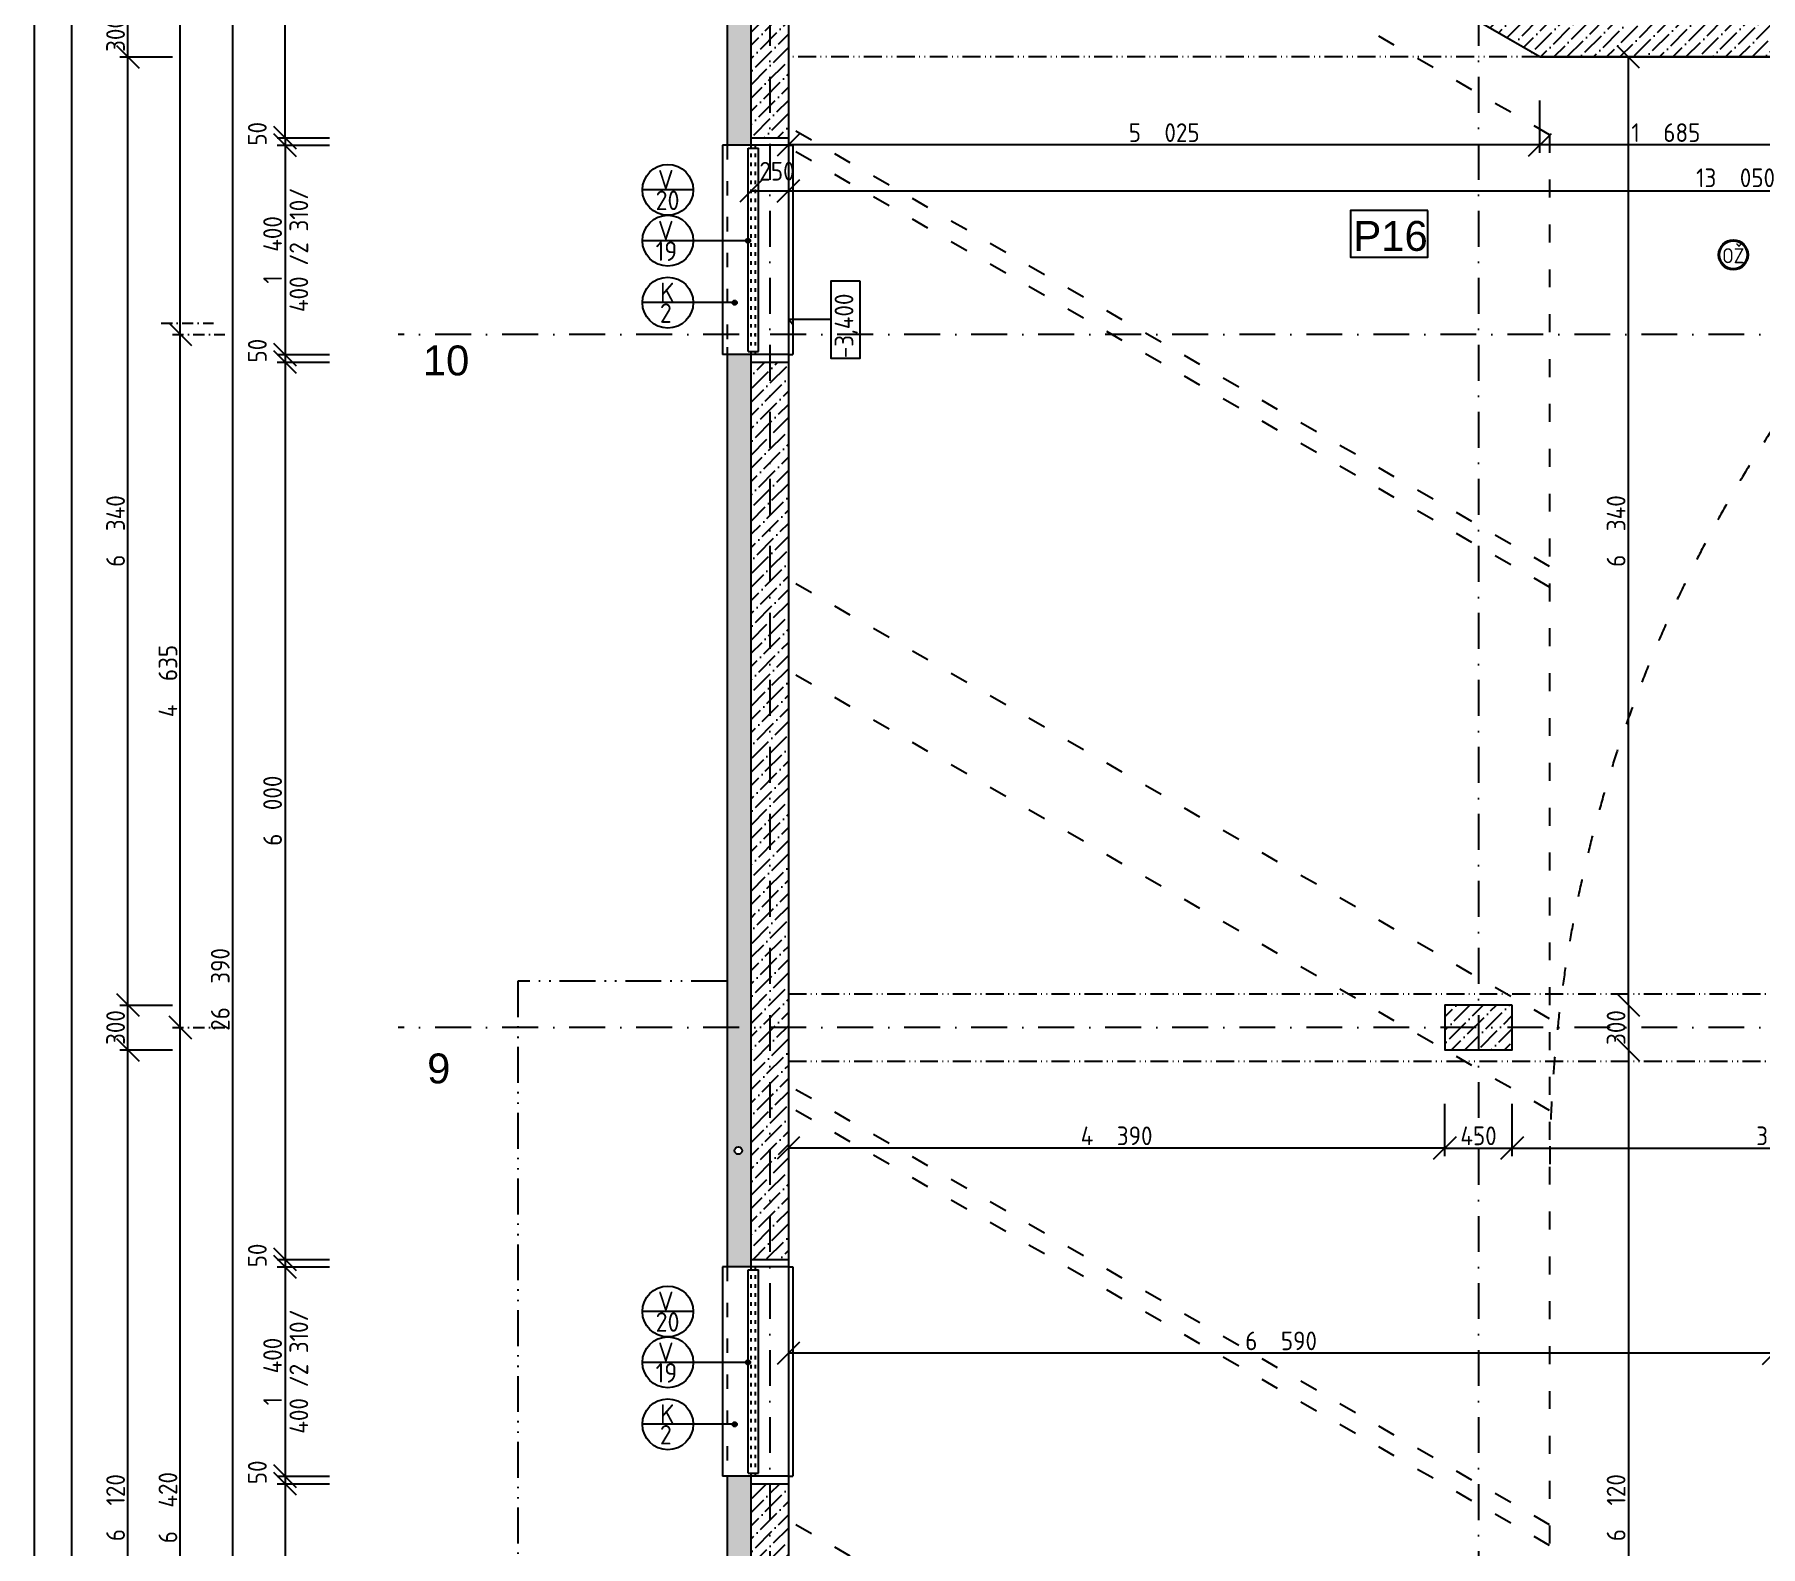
# Model space of a CAD drawing. Extents: x 4511820 to 5180432, y -1526536 to -944957.
# Drawn here: x 5091141 to 5102682, y -1389478 to -1379368 of the extents above; entities that cross this region are included whole.
import ezdxf

# ---------------------------------------------------------------- set-up
doc = ezdxf.new("R2010")
doc.units = 0
doc.header["$MEASUREMENT"] = 0
for name, pattern in [('ACAD_ISO03W100', [30, 12, -18]), ('ACAD_ISO12W100', [22, 12, -3, 0.5, -3, 0.5, -3]), ('BODKOCIARKOVANA_3', [5.6, 3, -1.3, 0, -1.3])]:
    doc.linetypes.add(name, pattern=pattern)
doc.layers.get('0').update_dxf_attribs({"linetype": 'CONTINUOUS'})
doc.layers.get('Defpoints').update_dxf_attribs({"color": 61, "linetype": 'CONTINUOUS'})
for name, color, linetype in [('KÓTY', 4, 'CONTINUOUS'), ('MÚRY', 1, 'CONTINUOUS'), ('OKNÁ', 143, 'CONTINUOUS'), ('osi', 253, 'CONTINUOUS'), ('Plochy', 41, 'CONTINUOUS'), ('POPIS', 7, 'CONTINUOUS'), ('POZEMOK', 7, 'CONTINUOUS'), ('TENKÁ', 7, 'CONTINUOUS'), ('tzb', 153, 'CONTINUOUS'), ('ŠRAFY', 82, 'CONTINUOUS')]:
    doc.layers.add(name, color=color, linetype=linetype)
doc.layers.add('zz-kanal-daždová', color=136, linetype='CONTINUOUS', lineweight=40)
doc.styles.add('styl1', font='arial.ttf')
doc.styles.add('Style-Arial', font='arial.ttf')
doc.styles.add('STYLE1', font='isocp.shx')
doc.dimstyles.new('STANDARD-50', dxfattribs={"dimtxt": 125, "dimasz": 150, "dimexe": 10, "dimexo": 200, "dimgap": 20, "dimtad": 1, "dimdsep": 46, "dimlunit": 6, "dimtxsty": 'STYLE1', "dimblk1": 'OBLIQUE', "dimblk2": 'OBLIQUE', "dimsah": 1, "dimcen": 2.5, "dimse1": 1, "dimse2": 1, "dimadec": 0, "dimazin": 0, "dimtfac": 1, "dimtmove": 1, "dimatfit": 3, "dimldrblk": 'OBLIQUE', "dimfxl": 1, "dimtolj": 1, "dimtzin": 0, "dimarcsym": 0})
pattern_1 = [(45, (584112, 0), (33.1456304, 121.533978), [156.25, -31.25, 0, -31.25])]
pattern_2 = [(0, (9e-09, -175781), (0, 43.3012702), [25, -50]), (120, (9e-09, -175781), (-37.5, -21.6506351), [25, -50]), (60, (25, -175781), (-37.5, 21.6506351), [25, -50])]

# ---------------------------------------------------------------- blocks, each defined once
blk = doc.blocks.new('_OBLIQUE')
at = {"color": 0, "linetype": 'ByBlock'}
blk.add_line((-0.5, -0.5), (0.5, 0.5), dxfattribs=at)
blk = doc.blocks.new('*D13397')
at = {"layer": 'Defpoints', "color": 0}
for p in [(5094532, -1372558), (5092466, -1398948), (5094532, -1398948)]:
    blk.add_point(p, dxfattribs=at)
at = {"layer": 'KÓTY', "color": 0, "lineweight": -2}
blk.add_line((5092466, -1372558), (5092466, -1398948), dxfattribs=at)
at = {"layer": 'KÓTY', "color": 0, "linetype": 'ByBlock', "lineweight": -2, "xscale": 150, "yscale": 150, "zscale": 150}
for p, rotation in [((5092466, -1372558), 90), ((5092466, -1398948), 270)]:
    blk.add_blockref('_OBLIQUE', p, dxfattribs=dict(at, rotation=rotation))
at = {"layer": 'KÓTY', "color": 0, "insert": (5092383, -1385753), "char_height": 125, "attachment_point": 5, "rotation": 90, "style": 'STYLE1'}
blk.add_mtext('\\A1;26ﾠ390', dxfattribs=at)
blk = doc.blocks.new('*D13403')
at = {"layer": 'Defpoints', "color": 0}
for p in [(5091766, -1386158), (5098880, -1386158), (5096312, -1392278)]:
    blk.add_point(p, dxfattribs=at)
at = {"layer": 'KÓTY', "color": 0, "lineweight": -2}
blk.add_line((5091766, -1392278), (5091766, -1386158), dxfattribs=at)
at = {"layer": 'KÓTY', "color": 0, "linetype": 'ByBlock', "lineweight": -2, "xscale": 150, "yscale": 150, "zscale": 150}
for p, rotation in [((5091766, -1386158), 90), ((5091766, -1392278), 270)]:
    blk.add_blockref('_OBLIQUE', p, dxfattribs=dict(at, rotation=rotation))
at = {"layer": 'KÓTY', "color": 0, "insert": (5091683, -1389218), "char_height": 125, "attachment_point": 5, "rotation": 90, "style": 'STYLE1'}
blk.add_mtext('\\A1;6ﾠ120', dxfattribs=at)
blk = doc.blocks.new('*D13404')
at = {"layer": 'Defpoints', "color": 0}
for p in [(5091766, -1385858), (5098880, -1385858), (5098880, -1386158)]:
    blk.add_point(p, dxfattribs=at)
at = {"layer": 'KÓTY', "color": 0, "lineweight": -2}
blk.add_line((5091766, -1386158), (5091766, -1385858), dxfattribs=at)
at = {"layer": 'KÓTY', "color": 0, "linetype": 'ByBlock', "lineweight": -2, "xscale": 150, "yscale": 150, "zscale": 150}
for p, rotation in [((5091766, -1385858), 90), ((5091766, -1386158), 270)]:
    blk.add_blockref('_OBLIQUE', p, dxfattribs=dict(at, rotation=rotation))
at = {"layer": 'KÓTY', "color": 0, "insert": (5091683, -1386008), "char_height": 125, "attachment_point": 5, "rotation": 90, "style": 'STYLE1'}
blk.add_mtext('\\A1;300', dxfattribs=at)
blk = doc.blocks.new('*D13405')
at = {"layer": 'Defpoints', "color": 0}
for p in [(5091766, -1379518), (5097547, -1379518), (5098880, -1385858)]:
    blk.add_point(p, dxfattribs=at)
at = {"layer": 'KÓTY', "color": 0, "lineweight": -2}
blk.add_line((5091766, -1385858), (5091766, -1379518), dxfattribs=at)
at = {"layer": 'KÓTY', "color": 0, "linetype": 'ByBlock', "lineweight": -2, "xscale": 150, "yscale": 150, "zscale": 150}
for p, rotation in [((5091766, -1379518), 90), ((5091766, -1385858), 270)]:
    blk.add_blockref('_OBLIQUE', p, dxfattribs=dict(at, rotation=rotation))
at = {"layer": 'KÓTY', "color": 0, "insert": (5091683, -1382688), "char_height": 125, "attachment_point": 5, "rotation": 90, "style": 'STYLE1'}
blk.add_mtext('\\A1;6ﾠ340', dxfattribs=at)
blk = doc.blocks.new('*D13406')
at = {"layer": 'Defpoints', "color": 0}
for p in [(5091766, -1379218), (5097547, -1379218), (5097547, -1379518)]:
    blk.add_point(p, dxfattribs=at)
at = {"layer": 'KÓTY', "color": 0, "lineweight": -2}
blk.add_line((5091766, -1379518), (5091766, -1379218), dxfattribs=at)
at = {"layer": 'KÓTY', "color": 0, "linetype": 'ByBlock', "lineweight": -2, "xscale": 150, "yscale": 150, "zscale": 150}
for p, rotation in [((5091766, -1379218), 90), ((5091766, -1379518), 270)]:
    blk.add_blockref('_OBLIQUE', p, dxfattribs=dict(at, rotation=rotation))
at = {"layer": 'KÓTY', "color": 0, "insert": (5091683, -1379368), "char_height": 125, "attachment_point": 5, "rotation": 90, "style": 'STYLE1'}
blk.add_mtext('\\A1;300', dxfattribs=at)
blk = doc.blocks.new('*D13407')
at = {"layer": 'Defpoints', "color": 0}
for p in [(5092116, -1386008), (5096057, -1386008), (5096057, -1392428)]:
    blk.add_point(p, dxfattribs=at)
at = {"layer": 'KÓTY', "color": 0, "lineweight": -2}
blk.add_line((5092116, -1392428), (5092116, -1386008), dxfattribs=at)
at = {"layer": 'KÓTY', "color": 0, "linetype": 'ByBlock', "lineweight": -2, "xscale": 150, "yscale": 150, "zscale": 150}
for p, rotation in [((5092116, -1386008), 90), ((5092116, -1392428), 270)]:
    blk.add_blockref('_OBLIQUE', p, dxfattribs=dict(at, rotation=rotation))
at = {"layer": 'KÓTY', "color": 0, "insert": (5092033, -1389218), "char_height": 125, "attachment_point": 5, "rotation": 90, "style": 'STYLE1'}
blk.add_mtext('\\A1;6ﾠ420', dxfattribs=at)
blk = doc.blocks.new('*D13408')
at = {"layer": 'Defpoints', "color": 0}
for p in [(5092116, -1381373), (5096057, -1381373), (5096057, -1386008)]:
    blk.add_point(p, dxfattribs=at)
at = {"layer": 'KÓTY', "color": 0, "lineweight": -2}
blk.add_line((5092116, -1386008), (5092116, -1381373), dxfattribs=at)
at = {"layer": 'KÓTY', "color": 0, "linetype": 'ByBlock', "lineweight": -2, "xscale": 150, "yscale": 150, "zscale": 150}
for p, rotation in [((5092116, -1381373), 90), ((5092116, -1386008), 270)]:
    blk.add_blockref('_OBLIQUE', p, dxfattribs=dict(at, rotation=rotation))
at = {"layer": 'KÓTY', "color": 0, "insert": (5092033, -1383691), "char_height": 125, "attachment_point": 5, "rotation": 90, "style": 'STYLE1'}
blk.add_mtext('\\A1;4ﾠ635', dxfattribs=at)
blk = doc.blocks.new('*D13409')
at = {"layer": 'Defpoints', "color": 0}
for p in [(5092116, -1377423), (5096057, -1377423), (5096057, -1381373)]:
    blk.add_point(p, dxfattribs=at)
at = {"layer": 'KÓTY', "color": 0, "lineweight": -2}
blk.add_line((5092116, -1381373), (5092116, -1377423), dxfattribs=at)
at = {"layer": 'KÓTY', "color": 0, "linetype": 'ByBlock', "lineweight": -2, "xscale": 150, "yscale": 150, "zscale": 150}
for p, rotation in [((5092116, -1377423), 90), ((5092116, -1381373), 270)]:
    blk.add_blockref('_OBLIQUE', p, dxfattribs=dict(at, rotation=rotation))
at = {"layer": 'KÓTY', "color": 0, "insert": (5092007, -1378960), "char_height": 125, "attachment_point": 5, "rotation": 90, "style": 'STYLE1'}
blk.add_mtext('\\A1;3ﾠ950', dxfattribs=at)
blk = doc.blocks.new('*D13419')
at = {"layer": 'Defpoints', "color": 0}
for p in [(5092816, -1380108), (5095932, -1380058), (5095932, -1380108)]:
    blk.add_point(p, dxfattribs=at)
at = {"layer": 'KÓTY', "color": 0, "lineweight": -2}
blk.add_line((5092816, -1380058), (5092816, -1380108), dxfattribs=at)
at = {"layer": 'KÓTY', "color": 0, "linetype": 'ByBlock', "lineweight": -2, "xscale": 150, "yscale": 150, "zscale": 150}
for p, rotation in [((5092816, -1380058), 90), ((5092816, -1380108), 270)]:
    blk.add_blockref('_OBLIQUE', p, dxfattribs=dict(at, rotation=rotation))
at = {"layer": 'KÓTY', "color": 0, "insert": (5092631, -1380032), "char_height": 125, "attachment_point": 5, "rotation": 90, "style": 'STYLE1'}
blk.add_mtext('\\A1;50', dxfattribs=at)
blk = doc.blocks.new('*D13420')
at = {"layer": 'Defpoints', "color": 0}
for p in [(5095932, -1380108), (5092816, -1381508), (5095932, -1381508)]:
    blk.add_point(p, dxfattribs=at)
at = {"layer": 'KÓTY', "color": 0, "lineweight": -2}
blk.add_line((5092816, -1380108), (5092816, -1381508), dxfattribs=at)
at = {"layer": 'KÓTY', "color": 0, "linetype": 'ByBlock', "lineweight": -2, "xscale": 150, "yscale": 150, "zscale": 150}
for p, rotation in [((5092816, -1380108), 90), ((5092816, -1381508), 270)]:
    blk.add_blockref('_OBLIQUE', p, dxfattribs=dict(at, rotation=rotation))
at = {"layer": 'KÓTY', "color": 0, "insert": (5092733, -1380808), "char_height": 125, "attachment_point": 5, "rotation": 90, "style": 'STYLE1'}
blk.add_mtext('\\A1;1ﾠ400', dxfattribs=at)
blk = doc.blocks.new('*D13421')
at = {"layer": 'Defpoints', "color": 0}
for p in [(5095932, -1381508), (5092816, -1381558), (5095932, -1381558)]:
    blk.add_point(p, dxfattribs=at)
at = {"layer": 'KÓTY', "color": 0, "lineweight": -2}
blk.add_line((5092816, -1381508), (5092816, -1381558), dxfattribs=at)
at = {"layer": 'KÓTY', "color": 0, "linetype": 'ByBlock', "lineweight": -2, "xscale": 150, "yscale": 150, "zscale": 150}
for p, rotation in [((5092816, -1381508), 90), ((5092816, -1381558), 270)]:
    blk.add_blockref('_OBLIQUE', p, dxfattribs=dict(at, rotation=rotation))
at = {"layer": 'KÓTY', "color": 0, "insert": (5092631, -1381482), "char_height": 125, "attachment_point": 5, "rotation": 90, "style": 'STYLE1'}
blk.add_mtext('\\A1;50', dxfattribs=at)
blk = doc.blocks.new('*D13422')
at = {"layer": 'Defpoints', "color": 0}
for p in [(5095932, -1381558), (5092816, -1387558), (5095932, -1387558)]:
    blk.add_point(p, dxfattribs=at)
at = {"layer": 'KÓTY', "color": 0, "lineweight": -2}
blk.add_line((5092816, -1381558), (5092816, -1387558), dxfattribs=at)
at = {"layer": 'KÓTY', "color": 0, "linetype": 'ByBlock', "lineweight": -2, "xscale": 150, "yscale": 150, "zscale": 150}
for p, rotation in [((5092816, -1381558), 90), ((5092816, -1387558), 270)]:
    blk.add_blockref('_OBLIQUE', p, dxfattribs=dict(at, rotation=rotation))
at = {"layer": 'KÓTY', "color": 0, "insert": (5092733, -1384558), "char_height": 125, "attachment_point": 5, "rotation": 90, "style": 'STYLE1'}
blk.add_mtext('\\A1;6ﾠ000', dxfattribs=at)
blk = doc.blocks.new('*D13423')
at = {"layer": 'Defpoints', "color": 0}
for p in [(5092816, -1387608), (5095932, -1387558), (5095932, -1387608)]:
    blk.add_point(p, dxfattribs=at)
at = {"layer": 'KÓTY', "color": 0, "lineweight": -2}
blk.add_line((5092816, -1387558), (5092816, -1387608), dxfattribs=at)
at = {"layer": 'KÓTY', "color": 0, "linetype": 'ByBlock', "lineweight": -2, "xscale": 150, "yscale": 150, "zscale": 150}
for p, rotation in [((5092816, -1387558), 90), ((5092816, -1387608), 270)]:
    blk.add_blockref('_OBLIQUE', p, dxfattribs=dict(at, rotation=rotation))
at = {"layer": 'KÓTY', "color": 0, "insert": (5092631, -1387532), "char_height": 125, "attachment_point": 5, "rotation": 90, "style": 'STYLE1'}
blk.add_mtext('\\A1;50', dxfattribs=at)
blk = doc.blocks.new('*D13424')
at = {"layer": 'Defpoints', "color": 0}
for p in [(5095932, -1387608), (5092816, -1389008), (5095932, -1389008)]:
    blk.add_point(p, dxfattribs=at)
at = {"layer": 'KÓTY', "color": 0, "lineweight": -2}
blk.add_line((5092816, -1387608), (5092816, -1389008), dxfattribs=at)
at = {"layer": 'KÓTY', "color": 0, "linetype": 'ByBlock', "lineweight": -2, "xscale": 150, "yscale": 150, "zscale": 150}
for p, rotation in [((5092816, -1387608), 90), ((5092816, -1389008), 270)]:
    blk.add_blockref('_OBLIQUE', p, dxfattribs=dict(at, rotation=rotation))
at = {"layer": 'KÓTY', "color": 0, "insert": (5092733, -1388308), "char_height": 125, "attachment_point": 5, "rotation": 90, "style": 'STYLE1'}
blk.add_mtext('\\A1;1ﾠ400', dxfattribs=at)
blk = doc.blocks.new('*D13425')
at = {"layer": 'Defpoints', "color": 0}
for p in [(5095932, -1389008), (5092816, -1389058), (5095932, -1389058)]:
    blk.add_point(p, dxfattribs=at)
at = {"layer": 'KÓTY', "color": 0, "lineweight": -2}
blk.add_line((5092816, -1389008), (5092816, -1389058), dxfattribs=at)
at = {"layer": 'KÓTY', "color": 0, "linetype": 'ByBlock', "lineweight": -2, "xscale": 150, "yscale": 150, "zscale": 150}
for p, rotation in [((5092816, -1389008), 90), ((5092816, -1389058), 270)]:
    blk.add_blockref('_OBLIQUE', p, dxfattribs=dict(at, rotation=rotation))
at = {"layer": 'KÓTY', "color": 0, "insert": (5092631, -1388982), "char_height": 125, "attachment_point": 5, "rotation": 90, "style": 'STYLE1'}
blk.add_mtext('\\A1;50', dxfattribs=at)
blk = doc.blocks.new('*D13426')
at = {"layer": 'Defpoints', "color": 0}
for p in [(5095932, -1389058), (5092816, -1395058), (5095932, -1395058)]:
    blk.add_point(p, dxfattribs=at)
at = {"layer": 'KÓTY', "color": 0, "lineweight": -2}
blk.add_line((5092816, -1389058), (5092816, -1395058), dxfattribs=at)
at = {"layer": 'KÓTY', "color": 0, "linetype": 'ByBlock', "lineweight": -2, "xscale": 150, "yscale": 150, "zscale": 150}
for p, rotation in [((5092816, -1389058), 90), ((5092816, -1395058), 270)]:
    blk.add_blockref('_OBLIQUE', p, dxfattribs=dict(at, rotation=rotation))
at = {"layer": 'KÓTY', "color": 0, "insert": (5092733, -1392058), "char_height": 125, "attachment_point": 5, "rotation": 90, "style": 'STYLE1'}
blk.add_mtext('\\A1;6ﾠ000', dxfattribs=at)
blk = doc.blocks.new('*D14922')
at = {"layer": 'Defpoints', "color": 0}
for p in [(5092816, -1376558), (5095932, -1376558), (5095932, -1380058)]:
    blk.add_point(p, dxfattribs=at)
at = {"layer": 'KÓTY', "color": 0, "lineweight": -2}
blk.add_line((5092816, -1380058), (5092816, -1376558), dxfattribs=at)
at = {"layer": 'KÓTY', "color": 0, "linetype": 'ByBlock', "lineweight": -2, "xscale": 150, "yscale": 150, "zscale": 150}
for p, rotation in [((5092816, -1376558), 90), ((5092816, -1380058), 270)]:
    blk.add_blockref('_OBLIQUE', p, dxfattribs=dict(at, rotation=rotation))
at = {"layer": 'KÓTY', "color": 0, "insert": (5092733, -1378308), "char_height": 125, "attachment_point": 5, "rotation": 90, "style": 'STYLE1'}
blk.add_mtext('\\A1;3ﾠ500', dxfattribs=at)
blk = doc.blocks.new('*D21323')
at = {"layer": 'Defpoints', "color": 0}
for p in [(5095932, -1380058), (5096182, -1380058), (5096182, -1380414)]:
    blk.add_point(p, dxfattribs=at)
at = {"layer": 'KÓTY', "color": 0, "lineweight": -2}
blk.add_line((5095932, -1380414), (5096182, -1380414), dxfattribs=at)
at = {"layer": 'KÓTY', "color": 0, "linetype": 'ByBlock', "lineweight": -2, "xscale": 150, "yscale": 150, "zscale": 150, "rotation": 180}
blk.add_blockref('_OBLIQUE', (5095932, -1380414), dxfattribs=at)
at = {"layer": 'KÓTY', "color": 0, "linetype": 'ByBlock', "lineweight": -2, "xscale": 150, "yscale": 150, "zscale": 150}
blk.add_blockref('_OBLIQUE', (5096182, -1380414), dxfattribs=at)
at = {"layer": 'KÓTY', "color": 0, "insert": (5096106, -1380282), "char_height": 125, "attachment_point": 5, "style": 'STYLE1'}
blk.add_mtext('\\A1;250', dxfattribs=at)
blk = doc.blocks.new('*D21324')
at = {"layer": 'Defpoints', "color": 0}
for p in [(5096182, -1380058), (5109232, -1380414), (5109232, -1381398)]:
    blk.add_point(p, dxfattribs=at)
at = {"layer": 'KÓTY', "color": 0, "lineweight": -2}
blk.add_line((5096182, -1380414), (5109232, -1380414), dxfattribs=at)
at = {"layer": 'KÓTY', "color": 0, "linetype": 'ByBlock', "lineweight": -2, "xscale": 150, "yscale": 150, "zscale": 150, "rotation": 180}
blk.add_blockref('_OBLIQUE', (5096182, -1380414), dxfattribs=at)
at = {"layer": 'KÓTY', "color": 0, "linetype": 'ByBlock', "lineweight": -2, "xscale": 150, "yscale": 150, "zscale": 150}
blk.add_blockref('_OBLIQUE', (5109232, -1380414), dxfattribs=at)
at = {"layer": 'KÓTY', "color": 0, "insert": (5102516, -1380326), "char_height": 125, "attachment_point": 5, "style": 'STYLE1'}
blk.add_mtext('\\A1;13ﾠ050', dxfattribs=at)
blk = doc.blocks.new('*D21550')
at = {"layer": 'Defpoints', "color": 0}
for p in [(5101207, -1379518), (5102892, -1379518), (5101207, -1380106)]:
    blk.add_point(p, dxfattribs=at)
at = {"layer": 'KÓTY', "color": 0, "lineweight": -2}
blk.add_line((5102892, -1380106), (5101207, -1380106), dxfattribs=at)
at = {"layer": 'KÓTY', "color": 0, "linetype": 'ByBlock', "lineweight": -2, "xscale": 150, "yscale": 150, "zscale": 150, "rotation": 180}
blk.add_blockref('_OBLIQUE', (5101207, -1380106), dxfattribs=at)
at = {"layer": 'KÓTY', "color": 0, "linetype": 'ByBlock', "lineweight": -2, "xscale": 150, "yscale": 150, "zscale": 150}
blk.add_blockref('_OBLIQUE', (5102892, -1380106), dxfattribs=at)
at = {"layer": 'KÓTY', "color": 0, "insert": (5102050, -1380024), "char_height": 125, "attachment_point": 5, "style": 'STYLE1'}
blk.add_mtext('\\A1;1ﾠ685', dxfattribs=at)
blk = doc.blocks.new('*D21551')
at = {"layer": 'Defpoints', "color": 0}
for p in [(5096182, -1380106), (5096182, -1380106), (5101207, -1380106)]:
    blk.add_point(p, dxfattribs=at)
at = {"layer": 'KÓTY', "color": 0, "lineweight": -2}
blk.add_line((5101207, -1380106), (5096182, -1380106), dxfattribs=at)
at = {"layer": 'KÓTY', "color": 0, "linetype": 'ByBlock', "lineweight": -2, "xscale": 150, "yscale": 150, "zscale": 150, "rotation": 180}
blk.add_blockref('_OBLIQUE', (5096182, -1380106), dxfattribs=at)
at = {"layer": 'KÓTY', "color": 0, "linetype": 'ByBlock', "lineweight": -2, "xscale": 150, "yscale": 150, "zscale": 150}
blk.add_blockref('_OBLIQUE', (5101207, -1380106), dxfattribs=at)
at = {"layer": 'KÓTY', "color": 0, "insert": (5098695, -1380024), "char_height": 125, "attachment_point": 5, "style": 'STYLE1'}
blk.add_mtext('\\A1;5ﾠ025', dxfattribs=at)
blk = doc.blocks.new('*D21552')
at = {"layer": 'Defpoints', "color": 0}
for p in [(5101005, -1386158), (5101225, -1392278), (5101799, -1392278)]:
    blk.add_point(p, dxfattribs=at)
at = {"layer": 'KÓTY', "color": 0, "lineweight": -2}
blk.add_line((5101799, -1386158), (5101799, -1392278), dxfattribs=at)
at = {"layer": 'KÓTY', "color": 0, "linetype": 'ByBlock', "lineweight": -2, "xscale": 150, "yscale": 150, "zscale": 150}
for p, rotation in [((5101799, -1386158), 90), ((5101799, -1392278), 270)]:
    blk.add_blockref('_OBLIQUE', p, dxfattribs=dict(at, rotation=rotation))
at = {"layer": 'KÓTY', "color": 0, "insert": (5101717, -1389218), "char_height": 125, "attachment_point": 5, "rotation": 90, "style": 'STYLE1'}
blk.add_mtext('\\A1;6ﾠ120', dxfattribs=at)
blk = doc.blocks.new('*D21559')
at = {"layer": 'Defpoints', "color": 0}
for p in [(5101022, -1385858), (5101022, -1386158), (5101799, -1386158)]:
    blk.add_point(p, dxfattribs=at)
at = {"layer": 'KÓTY', "color": 0, "lineweight": -2}
blk.add_line((5101799, -1385858), (5101799, -1386158), dxfattribs=at)
at = {"layer": 'KÓTY', "color": 0, "linetype": 'ByBlock', "lineweight": -2, "xscale": 150, "yscale": 150, "zscale": 150}
for p, rotation in [((5101799, -1385858), 90), ((5101799, -1386158), 270)]:
    blk.add_blockref('_OBLIQUE', p, dxfattribs=dict(at, rotation=rotation))
at = {"layer": 'KÓTY', "color": 0, "insert": (5101717, -1386008), "char_height": 125, "attachment_point": 5, "rotation": 90, "style": 'STYLE1'}
blk.add_mtext('\\A1;300', dxfattribs=at)
blk = doc.blocks.new('*D21560')
at = {"layer": 'Defpoints', "color": 0}
for p in [(5101207, -1379518), (5101799, -1379518), (5101022, -1385858)]:
    blk.add_point(p, dxfattribs=at)
at = {"layer": 'KÓTY', "color": 0, "lineweight": -2}
blk.add_line((5101799, -1385858), (5101799, -1379518), dxfattribs=at)
at = {"layer": 'KÓTY', "color": 0, "linetype": 'ByBlock', "lineweight": -2, "xscale": 150, "yscale": 150, "zscale": 150}
for p, rotation in [((5101799, -1379518), 90), ((5101799, -1385858), 270)]:
    blk.add_blockref('_OBLIQUE', p, dxfattribs=dict(at, rotation=rotation))
at = {"layer": 'KÓTY', "color": 0, "insert": (5101717, -1382688), "char_height": 125, "attachment_point": 5, "rotation": 90, "style": 'STYLE1'}
blk.add_mtext('\\A1;6ﾠ340', dxfattribs=at)
blk = doc.blocks.new('*D21561')
at = {"layer": 'Defpoints', "color": 0}
for p in [(5100572, -1385967), (5101022, -1385967), (5101022, -1386814)]:
    blk.add_point(p, dxfattribs=at)
at = {"layer": 'KÓTY', "color": 0, "lineweight": -2}
blk.add_line((5100572, -1386814), (5101022, -1386814), dxfattribs=at)
at = {"layer": 'KÓTY', "color": 0, "linetype": 'ByBlock', "lineweight": -2, "xscale": 150, "yscale": 150, "zscale": 150, "rotation": 180}
blk.add_blockref('_OBLIQUE', (5100572, -1386814), dxfattribs=at)
at = {"layer": 'KÓTY', "color": 0, "linetype": 'ByBlock', "lineweight": -2, "xscale": 150, "yscale": 150, "zscale": 150}
blk.add_blockref('_OBLIQUE', (5101022, -1386814), dxfattribs=at)
at = {"layer": 'KÓTY', "color": 0, "insert": (5100797, -1386732), "char_height": 125, "attachment_point": 5, "style": 'STYLE1'}
blk.add_mtext('\\A1;450', dxfattribs=at)
blk = doc.blocks.new('*D21562')
at = {"layer": 'Defpoints', "color": 0}
for p in [(5096182, -1385667), (5100572, -1385667), (5096182, -1386814)]:
    blk.add_point(p, dxfattribs=at)
at = {"layer": 'KÓTY', "color": 0, "lineweight": -2}
blk.add_line((5100572, -1386814), (5096182, -1386814), dxfattribs=at)
at = {"layer": 'KÓTY', "color": 0, "linetype": 'ByBlock', "lineweight": -2, "xscale": 150, "yscale": 150, "zscale": 150, "rotation": 180}
blk.add_blockref('_OBLIQUE', (5096182, -1386814), dxfattribs=at)
at = {"layer": 'KÓTY', "color": 0, "linetype": 'ByBlock', "lineweight": -2, "xscale": 150, "yscale": 150, "zscale": 150}
blk.add_blockref('_OBLIQUE', (5100572, -1386814), dxfattribs=at)
at = {"layer": 'KÓTY', "color": 0, "insert": (5098377, -1386732), "char_height": 125, "attachment_point": 5, "style": 'STYLE1'}
blk.add_mtext('\\A1;4ﾠ390', dxfattribs=at)
blk = doc.blocks.new('*D21563')
at = {"layer": 'Defpoints', "color": 0}
for p in [(5101022, -1385967), (5104763, -1385967), (5104763, -1386814)]:
    blk.add_point(p, dxfattribs=at)
at = {"layer": 'KÓTY', "color": 0, "lineweight": -2}
blk.add_line((5101022, -1386814), (5104763, -1386814), dxfattribs=at)
at = {"layer": 'KÓTY', "color": 0, "linetype": 'ByBlock', "lineweight": -2, "xscale": 150, "yscale": 150, "zscale": 150, "rotation": 180}
blk.add_blockref('_OBLIQUE', (5101022, -1386814), dxfattribs=at)
at = {"layer": 'KÓTY', "color": 0, "linetype": 'ByBlock', "lineweight": -2, "xscale": 150, "yscale": 150, "zscale": 150}
blk.add_blockref('_OBLIQUE', (5104763, -1386814), dxfattribs=at)
at = {"layer": 'KÓTY', "color": 0, "insert": (5102892, -1386732), "char_height": 125, "attachment_point": 5, "style": 'STYLE1'}
blk.add_mtext('\\A1;3ﾠ740', dxfattribs=at)
blk = doc.blocks.new('*D37389')
at = {"layer": 'Defpoints', "color": 0}
for p in [(5096182, -1379718), (5102772, -1380648), (5096182, -1388186)]:
    blk.add_point(p, dxfattribs=at)
at = {"layer": 'KÓTY', "color": 0, "lineweight": -2}
blk.add_line((5102772, -1388186), (5096182, -1388186), dxfattribs=at)
at = {"layer": 'KÓTY', "color": 0, "linetype": 'ByBlock', "lineweight": -2, "xscale": 150, "yscale": 150, "zscale": 150, "rotation": 180}
blk.add_blockref('_OBLIQUE', (5096182, -1388186), dxfattribs=at)
at = {"layer": 'KÓTY', "color": 0, "linetype": 'ByBlock', "lineweight": -2, "xscale": 150, "yscale": 150, "zscale": 150}
blk.add_blockref('_OBLIQUE', (5102772, -1388186), dxfattribs=at)
at = {"layer": 'KÓTY', "color": 0, "insert": (5099477, -1388103), "char_height": 125, "attachment_point": 5, "style": 'STYLE1'}
blk.add_mtext('\\A1;6ﾠ590', dxfattribs=at)

msp = doc.modelspace()

# ---------------------------------------------------------------- hatches: boundary and pattern name
at = {"layer": 'TENKÁ'}
h = msp.add_hatch(color=256, dxfattribs=at)
h.dxf.hatch_style = 1
h.paths.add_polyline_path([(5095897.5, -1380746.976, -2.414213563), (5095912.5, -1380761.976, -0.414213562)])
h = msp.add_hatch(color=256, dxfattribs=at)
h.dxf.hatch_style = 1
h.paths.add_polyline_path([(5095807.673, -1381160.783, 2.414213562), (5095822.673, -1381145.783, 0.414213562)])
h = msp.add_hatch(color=256, dxfattribs=at)
h.dxf.hatch_style = 1
h.paths.add_polyline_path([(5095897.5, -1388246.976, -2.414213563), (5095912.5, -1388261.976, -0.414213562)])
h = msp.add_hatch(color=256, dxfattribs=at)
h.dxf.hatch_style = 1
h.paths.add_polyline_path([(5095807.673, -1388660.783, 2.414213562), (5095822.673, -1388645.783, 0.414213562)])
at = {"layer": 'ŠRAFY'}
h = msp.add_hatch(dxfattribs=at)
h.set_pattern_fill('HEX', color=256, scale=200)
h.set_pattern_definition(pattern_2)
h.paths.add_polyline_path([(5095932.5, -1380108.048), (5095932.5, -1372558.048), (5098182.5, -1372558.048), (5098182.5, -1372398.048), (5095772.5, -1372398.048), (5095772.5, -1380108.048)])
h = msp.add_hatch(dxfattribs=at)
h.set_pattern_fill('ANSI36', color=256, scale=500)
h.set_pattern_definition(pattern_1)
h.paths.add_polyline_path([(5095932.5, -1376558.048), (5095932.5, -1380058.048), (5096182.5, -1380058.048), (5096182.5, -1376617.085), (5096182.5, -1376558.048)])
at = {"layer": 'ŠRAFY', "ltscale": 0.25}
h = msp.add_hatch(dxfattribs=at)
h.set_pattern_fill('ANSI36', color=256, scale=500)
h.set_pattern_definition([(45, (584112, -252049.5), (33.1456304, 121.533978), [156.25, -31.25, 0, -31.25])])
h.paths.add_polyline_path([(5101207.115, -1379518.048), (5102892.5, -1379518.048), (5102892.5, -1379218.048), (5102592.5, -1379218.048), (5101357.5, -1379218.048), (5101242.5, -1379218.048), (5100967.5, -1379218.048), (5100687.5, -1379218.048)])
at = {"layer": 'ŠRAFY'}
h = msp.add_hatch(dxfattribs=at)
h.set_pattern_fill('HEX', color=256, scale=200)
h.set_pattern_definition(pattern_2)
h.paths.add_polyline_path([(5095772.5, -1381508.048), (5095772.5, -1385948.048), (5095772.5, -1387608.048), (5095892.5, -1387608.048), (5095932.5, -1387608.048), (5095932.5, -1387558.048), (5095932.5, -1381558.048), (5095932.5, -1381508.048), (5095892.5, -1381508.048)])
h.paths.add_polyline_path([(5095872.5, -1386830.548, 1), (5095822.5, -1386830.548, 1)], flags=16)
h = msp.add_hatch(dxfattribs=at)
h.set_pattern_fill('ANSI36', color=256, scale=500)
h.set_pattern_definition(pattern_1)
h.paths.add_polyline_path([(5095932.5, -1381558.048), (5095932.5, -1387558.048), (5096182.5, -1387558.048), (5096182.5, -1381558.048)])
h = msp.add_hatch(dxfattribs=at)
h.set_pattern_fill('ANSI36', color=256, scale=500)
h.set_pattern_definition(pattern_1)
h.paths.add_polyline_path([(5101022.5, -1385858.048), (5100722.5, -1385858.048), (5100572.5, -1385858.048), (5100572.5, -1386158.048), (5101022.5, -1386158.048)])
h = msp.add_hatch(dxfattribs=at)
h.set_pattern_fill('HEX', color=256, scale=200)
h.set_pattern_definition(pattern_2)
h.paths.add_polyline_path([(5095772.5, -1389008.048), (5095772.5, -1395108.048), (5095892.5, -1395108.048), (5095932.5, -1395108.048), (5095932.5, -1395058.048), (5095932.5, -1389058.048), (5095932.5, -1389008.048), (5095892.5, -1389008.048)])
h = msp.add_hatch(dxfattribs=at)
h.set_pattern_fill('ANSI36', color=256, scale=500)
h.set_pattern_definition(pattern_1)
h.paths.add_polyline_path([(5096182.5, -1395058.048), (5096182.5, -1394494.986), (5096182.5, -1392653.048), (5096182.5, -1392203.048), (5096182.5, -1391723.705), (5096182.5, -1389228.325), (5096182.5, -1389058.048), (5095932.5, -1389058.048), (5095932.5, -1395058.048)])

# ---------------------------------------------------------------- linework, layer by layer
at = {"layer": 'KÓTY', "ltscale": 25}
for p, q in [((5091712.597, -1379518.048), (5092062.597, -1379518.048)), ((5101207.5, -1380159.903), (5101207.5, -1379809.903)), ((5092762.597, -1380058.048), (5093112.597, -1380058.048)), ((5092762.597, -1380108.048), (5093112.597, -1380108.048)), ((5092762.597, -1381508.048), (5093112.597, -1381508.048)), ((5092762.597, -1381558.048), (5093112.597, -1381558.048)), ((5091712.597, -1385858.048), (5092062.597, -1385858.048)), ((5091712.597, -1386158.048), (5092062.597, -1386158.048)), ((5100572.5, -1386867.903), (5100572.5, -1386517.903)), ((5101022.5, -1386867.903), (5101022.5, -1386517.903)), ((5092762.597, -1387558.048), (5093112.597, -1387558.048)), ((5092762.597, -1387608.048), (5093112.597, -1387608.048)), ((5092762.597, -1389008.048), (5093112.597, -1389008.048)), ((5092762.597, -1389058.048), (5093112.597, -1389058.048))]:
    msp.add_line(p, q, dxfattribs=at)
at = {"layer": 'KÓTY', "linetype": 'BODKOCIARKOVANA_3', "ltscale": 25}
for p, q in [((5091987.597, -1381298.048), (5092337.597, -1381298.048)), ((5092062.597, -1381373.048), (5092412.597, -1381373.048)), ((5092062.597, -1386008.048), (5092412.597, -1386008.048))]:
    msp.add_line(p, q, dxfattribs=at)
at = {"layer": 'MÚRY'}
for p, q in [((5095772.5, -1372398.048), (5095772.5, -1380108.048)), ((5096182.5, -1376617.085), (5096182.5, -1380108.048)), ((5101207.115, -1379518.048), (5096182.5, -1376617.085)), ((5101207.115, -1379518.048), (5102892.5, -1379518.048)), ((5096182.5, -1380108.048), (5095772.5, -1380108.048)), ((5095772.5, -1381458.048), (5095772.5, -1387608.048)), ((5096182.5, -1381508.048), (5095772.5, -1381508.048)), ((5096182.5, -1381458.048), (5096182.5, -1387608.048)), ((5096182.5, -1387608.048), (5095772.5, -1387608.048)), ((5095772.5, -1389008.048), (5095772.5, -1395108.048)), ((5096182.5, -1389008.048), (5095772.5, -1389008.048)), ((5096182.5, -1389008.048), (5096182.5, -1395108.048))]:
    msp.add_line(p, q, dxfattribs=at)
msp.add_lwpolyline([(5101022.5, -1385858.048), (5100572.5, -1385858.048), (5100572.5, -1386158.048), (5101022.5, -1386158.048)], close=True, dxfattribs=at)
at = {"layer": 'OKNÁ', "color": 8, "ltscale": 2}
for p, q in [((5095912.5, -1381488.048), (5095912.5, -1380128.048)), ((5095912.5, -1380128.048), (5095982.5, -1380128.048)), ((5095982.5, -1381488.048), (5095982.5, -1380128.048)), ((5095912.5, -1381488.048), (5095982.5, -1381488.048)), ((5095912.5, -1388988.048), (5095912.5, -1387628.048)), ((5095912.5, -1387628.048), (5095982.5, -1387628.048)), ((5095982.5, -1388988.048), (5095982.5, -1387628.048)), ((5095912.5, -1388988.048), (5095982.5, -1388988.048))]:
    msp.add_line(p, q, dxfattribs=at)
at = {"layer": 'OKNÁ', "color": 8, "linetype": 'ACAD_ISO03W100', "ltscale": 2}
for p, q in [((5095932.5, -1381508.048), (5095932.5, -1380108.048)), ((5095962.5, -1381508.048), (5095962.5, -1380108.048)), ((5095932.5, -1389008.048), (5095932.5, -1387608.048)), ((5095962.5, -1389008.048), (5095962.5, -1387608.048))]:
    msp.add_line(p, q, dxfattribs=at)
at = {"layer": 'osi', "linetype": 'BODKOCIARKOVANA_3', "ltscale": 80}
for p, q in [((5096057.5, -1371584.954), (5096057.5, -1401996.195)), ((5100797.5, -1371584.954), (5100797.5, -1401996.195)), ((5157242.5, -1381373.048), (5093572.5, -1381373.048)), ((5157242.5, -1386008.048), (5093572.5, -1386008.048))]:
    msp.add_line(p, q, dxfattribs=at)
at = {"layer": 'Plochy'}
msp.add_lwpolyline([(5109362.5, -1398948.048), (5109362.5, -1385088.048), (5109607.5, -1385088.048), (5109612.5, -1385988.048), (5111322.5, -1385988.048), (5111322.5, -1385778.419), (5109370.842, -1382398.048), (5109232.5, -1382398.048), (5109232.5, -1377648.048), (5107282.5, -1377648.048), (5107282.5, -1377848.048), (5106407.5, -1377848.048), (5106407.5, -1378148.048), (5104907.5, -1378148.048), (5104907.5, -1377848.048), (5102892.5, -1377848.048), (5102892.5, -1379518.048), (5101207.115, -1379518.048), (5096182.5, -1376617.085), (5096182.5, -1398648.048)], dxfattribs=at)
at = {"layer": 'POPIS', "color": 8, "ltscale": 0.25}
msp.add_lwpolyline([(5100457.9, -1380545.65), (5099941.5, -1380545.65), (5099941.5, -1380857.85), (5100457.9, -1380857.85)], close=True, dxfattribs=at)
at = {"layer": 'POZEMOK', "linetype": 'ACAD_ISO03W100', "ltscale": 10}
for p, q in [((5101272.5, -1380038.253), (5096182.5, -1377099.54)), ((5101272.5, -1382925.005), (5096182.5, -1379986.292)), ((5101272.5, -1380038.253), (5101272.5, -1400352.548)), ((5101272.5, -1383063.569), (5096212.5, -1380142.176)), ((5101272.5, -1385950.32), (5096182.5, -1383011.607)), ((5101272.5, -1386562.193), (5096182.5, -1383623.481)), ((5101272.5, -1389333.475), (5096182.5, -1386394.762)), ((5101272.5, -1389472.039), (5096182.5, -1386533.326)), ((5101272.5, -1392243.32), (5096182.5, -1389304.607))]:
    msp.add_line(p, q, dxfattribs=at)
msp.add_arc((5110372.5, -1386998.048), 9100, 90, 180, dxfattribs=at)
at = {"layer": 'TENKÁ', "color": 7}
for p, q in [((5091141, -1402988.866), (5091141, -1368798.143)), ((5091391, -1402738.866), (5091391, -1369048.143))]:
    msp.add_line(p, q, dxfattribs=at)
at = {"layer": 'TENKÁ'}
for p, q in [((5095932.5, -1380108.048), (5095932.5, -1372558.048)), ((5095932.5, -1380058.048), (5096182.5, -1380058.048)), ((5095932.5, -1387608.048), (5095932.5, -1381508.048)), ((5095932.5, -1381558.048), (5096182.5, -1381558.048)), ((5095932.5, -1387558.048), (5096182.5, -1387558.048)), ((5095932.5, -1395108.048), (5095932.5, -1389008.048)), ((5095932.5, -1389058.048), (5096182.5, -1389058.048))]:
    msp.add_line(p, q, dxfattribs=at)
at = {"layer": 'TENKÁ', "linetype": 'ACAD_ISO12W100', "ltscale": 10}
for p, q in [((5101207.115, -1379518.048), (5096182.5, -1379518.048)), ((5096182.5, -1385783.048), (5104772.5, -1385783.048)), ((5096182.5, -1386233.048), (5109362.5, -1386233.048))]:
    msp.add_line(p, q, dxfattribs=at)
at = {"layer": 'TENKÁ', "ltscale": 0.25}
for p, q in [((5095742.5, -1380108.048), (5095742.5, -1381508.048)), ((5095772.5, -1380108.048), (5095742.5, -1380108.048)), ((5096182.5, -1380108.048), (5096212.5, -1380108.048)), ((5096212.5, -1380108.048), (5096212.5, -1381508.048)), ((5095545.771, -1380406.976), (5095205.771, -1380406.976)), ((5095545.771, -1380746.976), (5095205.771, -1380746.976)), ((5095927.5, -1380746.976), (5095545.771, -1380746.976)), ((5095545.771, -1381160.783), (5095205.771, -1381160.783)), ((5095837.673, -1381160.783), (5095545.771, -1381160.783)), ((5096466.25, -1381273.825), (5096182.5, -1381273.825)), ((5096212, -1381307.223), (5096182.5, -1381273.825)), ((5095772.5, -1381508.048), (5095742.5, -1381508.048)), ((5096182.5, -1381508.048), (5096212.5, -1381508.048)), ((5095742.5, -1387608.048), (5095742.5, -1389008.048)), ((5095772.5, -1387608.048), (5095742.5, -1387608.048)), ((5096182.5, -1387608.048), (5096212.5, -1387608.048)), ((5096212.5, -1387608.048), (5096212.5, -1389008.048)), ((5095545.771, -1387906.976), (5095205.771, -1387906.976)), ((5095545.771, -1388246.976), (5095205.771, -1388246.976)), ((5095927.5, -1388246.976), (5095545.771, -1388246.976)), ((5095545.771, -1388660.783), (5095205.771, -1388660.783)), ((5095837.673, -1388660.783), (5095545.771, -1388660.783)), ((5095772.5, -1389008.048), (5095742.5, -1389008.048)), ((5096182.5, -1389008.048), (5096212.5, -1389008.048))]:
    msp.add_line(p, q, dxfattribs=at)
at = {"layer": 'TENKÁ', "linetype": 'ACAD_ISO03W100', "ltscale": 8}
for p, q in [((5095772.5, -1380108.048), (5095772.5, -1381508.048)), ((5096182.5, -1380108.048), (5096182.5, -1381508.048)), ((5095772.5, -1387608.048), (5095772.5, -1389008.048)), ((5096182.5, -1387608.048), (5096182.5, -1389008.048))]:
    msp.add_line(p, q, dxfattribs=at)
at = {"layer": 'TENKÁ', "linetype": 'ACAD_ISO12W100', "ltscale": 20}
for p, q in [((5095772.5, -1385698.048), (5094372.5, -1385698.048)), ((5094372.5, -1385698.048), (5094372.5, -1400352.548))]:
    msp.add_line(p, q, dxfattribs=at)
at = {"layer": 'TENKÁ', "ltscale": 0.25}
msp.add_lwpolyline([(5096662.5, -1381016.509), (5096466.25, -1381016.509), (5096466.25, -1381531.141), (5096662.5, -1381531.141)], close=True, dxfattribs=at)
for centre in [(5095375.771, -1380406.976), (5095375.771, -1380746.976), (5095375.771, -1381160.783), (5095375.771, -1387906.976), (5095375.771, -1388246.976), (5095375.771, -1388660.783)]:
    msp.add_circle(centre, 170, dxfattribs=at)
at = {"layer": 'TENKÁ'}
for centre in [(5095912.5, -1380746.976), (5095822.673, -1381160.783), (5095912.5, -1388246.976), (5095822.673, -1388660.783)]:
    msp.add_circle(centre, 15, dxfattribs=at)
at = {"layer": 'tzb'}
msp.add_circle((5095847.5, -1386830.548), 25, dxfattribs=at)
at = {"layer": 'zz-kanal-daždová'}
msp.add_circle((5102501.082, -1380840.839), 96, dxfattribs=at)

# ---------------------------------------------------------------- texts
at = {"layer": 'KÓTY', "char_height": 125, "attachment_point": 5, "rotation": 90, "style": 'STYLE1'}
for insert in [(5092908.457, -1380808.048), (5092908.457, -1388308.048)]:
    msp.add_mtext('\\A1;400 /2 310/', dxfattribs=dict(at, insert=insert))
at = {"layer": 'POPIS', "color": 8, "ltscale": 0.25, "style": 'Style-Arial'}
msp.add_text('P16', height=200, dxfattribs=at).set_placement((5099960.366, -1380814.614))
at = {"layer": 'TENKÁ', "style": 'STYLE1'}
for s, p in [('V', (5095309.74, -1380403.476)), ('20', (5095294.24, -1380542.113)), ('V', (5095309.74, -1380743.476)), ('19', (5095294.24, -1380882.113)), ('K', (5095323.74, -1381157.283)), ('2', (5095322.74, -1381295.919)), ('V', (5095309.74, -1387903.476)), ('20', (5095294.24, -1388042.113)), ('V', (5095309.74, -1388243.476)), ('19', (5095294.24, -1388382.113)), ('K', (5095323.74, -1388657.283)), ('2', (5095322.74, -1388795.919))]:
    msp.add_text(s, height=130, dxfattribs=at).set_placement(p)
at = {"layer": 'TENKÁ', "ltscale": 0.25, "style": 'STYLE1'}
msp.add_text('-3,400', height=125, rotation=90, dxfattribs=at).set_placement((5096616.451, -1381532.251))
at = {"layer": 'TENKÁ', "ltscale": 0.25, "style": 'styl1'}
for s, p in [('10', (5093737.554, -1381647.317)), ('9', (5093766.554, -1386381.317))]:
    msp.add_text(s, height=200, dxfattribs=at).set_placement(p)
at = {"layer": 'zz-kanal-daždová', "style": 'STYLE1'}
msp.add_text('OŽ', height=100, dxfattribs=at).set_placement((5102426.454, -1380897.038))

# ---------------------------------------------------------------- dimensions: what is measured, and where the dimension line sits
at = {"layer": 'KÓTY'}
for base, p1, p2, picture, middle in [((5092466, -1398948.048), (5094532.5, -1372558.048), (5094532.5, -1398948.048), '*D13397', (5092383.457, -1385753.048)), ((5092816, -1376558.048), (5095932.5, -1380058.048), (5095932.5, -1376558.048), '*D14922', (5092733.457, -1378308.048)), ((5101799.097, -1379518.048), (5101022.5, -1385858.048), (5101207.115, -1379518.048), '*D21560', (5101716.554, -1382688.048)), ((5092816, -1380108.048), (5095932.5, -1380058.048), (5095932.5, -1380108.048), '*D13419', (5092631, -1380032.298)), ((5092816, -1381508.048), (5095932.5, -1380108.048), (5095932.5, -1381508.048), '*D13420', (5092733.457, -1380808.048)), ((5092116, -1381373.048), (5096057.5, -1386008.048), (5096057.5, -1381373.048), '*D13408', (5092033.457, -1383690.548)), ((5092816, -1381558.048), (5095932.5, -1381508.048), (5095932.5, -1381558.048), '*D13421', (5092631, -1381482.298)), ((5092816, -1387558.048), (5095932.5, -1381558.048), (5095932.5, -1387558.048), '*D13422', (5092733.457, -1384558.048)), ((5091766, -1385858.048), (5098880, -1386158.048), (5098880, -1385858.048), '*D13404', (5091683.5, -1386008.048)), ((5101799.097, -1386158.048), (5101022.5, -1385858.048), (5101022.5, -1386158.048), '*D21559', (5101716.597, -1386008.048)), ((5092116, -1386008.048), (5096057.5, -1392428.048), (5096057.5, -1386008.048), '*D13407', (5092033.457, -1389218.048)), ((5091766, -1386158.048), (5096312.5, -1392278.048), (5098880, -1386158.048), '*D13403', (5091683.457, -1389218.048)), ((5101799.097, -1392278.048), (5101005.097, -1386158.048), (5101225.097, -1392278.048), '*D21552', (5101716.554, -1389218.048)), ((5092816, -1387608.048), (5095932.5, -1387558.048), (5095932.5, -1387608.048), '*D13423', (5092631, -1387532.298)), ((5092816, -1389008.048), (5095932.5, -1387608.048), (5095932.5, -1389008.048), '*D13424', (5092733.457, -1388308.048)), ((5092816, -1389058.048), (5095932.5, -1389008.048), (5095932.5, -1389058.048), '*D13425', (5092631, -1388982.298)), ((5092816, -1395058.048), (5095932.5, -1389058.048), (5095932.5, -1395058.048), '*D13426', (5092733.457, -1392058.048))]:
    dim = msp.add_linear_dim(base=base, p1=p1, p2=p2, angle=90, dimstyle='STANDARD-50', dxfattribs=at)
    dim.commit()
    dim.dimension.update_dxf_attribs({"geometry": picture, "text_midpoint": middle})
dim = msp.add_linear_dim(base=(5092116, -1377423.048), p1=(5096057.5, -1381373.048), p2=(5096057.5, -1377423.048), angle=90, dimstyle='STANDARD-50', dxfattribs=at)
dim.commit()
dim.dimension.update_dxf_attribs({"geometry": '*D13409', "text_midpoint": (5092090, -1378959.857), "dimtype": 160})
for base, p1, p2, picture, middle in [((5091766, -1379218.048), (5097547.5, -1379518.048), (5097547.5, -1379218.048), '*D13406', (5091683.5, -1379368.048)), ((5091766, -1379518.048), (5098880, -1385858.048), (5097547.5, -1379518.048), '*D13405', (5091683.457, -1382688.048))]:
    dim = msp.add_linear_dim(base=base, p1=p1, p2=p2, angle=90, dimstyle='STANDARD-50', override={"dimtxsty": 'STYLE1', "dimldrblk": 'OBLIQUE'}, dxfattribs=at)
    dim.commit()
    dim.dimension.update_dxf_attribs({"geometry": picture, "text_midpoint": middle})
for base, p1, p2, picture, middle in [((5101207.5, -1380106.5), (5102892.5, -1379518.048), (5101207.5, -1379518.048), '*D21550', (5102050, -1380023.957)), ((5096182.5, -1380106.5), (5101207.5, -1380106.5), (5096182.5, -1380106.5), '*D21551', (5098695, -1380023.957)), ((5096182.5, -1386814.5), (5100572.5, -1385667.048), (5096182.5, -1385667.048), '*D21562', (5098377.5, -1386731.957)), ((5101022.5, -1386814.5), (5100572.5, -1385967.048), (5101022.5, -1385967.048), '*D21561', (5100797.5, -1386732)), ((5104762.5, -1386814.5), (5101022.5, -1385967.048), (5104762.5, -1385967.048), '*D21563', (5102892.5, -1386731.957))]:
    dim = msp.add_linear_dim(base=base, p1=p1, p2=p2, dimstyle='STANDARD-50', dxfattribs=at)
    dim.commit()
    dim.dimension.update_dxf_attribs({"geometry": picture, "text_midpoint": middle})
dim = msp.add_linear_dim(base=(5096182.5, -1388186), p1=(5102772.5, -1380648.048), p2=(5096182.5, -1379718.048), dimstyle='STANDARD-50', override={"dimtxsty": 'STYLE1', "dimldrblk": 'OBLIQUE'}, dxfattribs=at)
dim.commit()
dim.dimension.update_dxf_attribs({"geometry": '*D37389', "text_midpoint": (5099477.5, -1388103.457)})
for base, p1, p2, picture, middle in [((5096182.5, -1380413.5), (5095932.5, -1380058.048), (5096182.5, -1380058.048), '*D21323', (5096105.797, -1380364.214)), ((5109232.5, -1380413.5), (5096182.5, -1380058.048), (5109232.5, -1381398.048), '*D21324', (5102516.5, -1380408.5))]:
    dim = msp.add_linear_dim(base=base, p1=p1, p2=p2, dimstyle='STANDARD-50', dxfattribs=at)
    dim.commit()
    dim.dimension.update_dxf_attribs({"geometry": picture, "text_midpoint": middle, "dimtype": 160})

doc.saveas('drawing.dxf')
